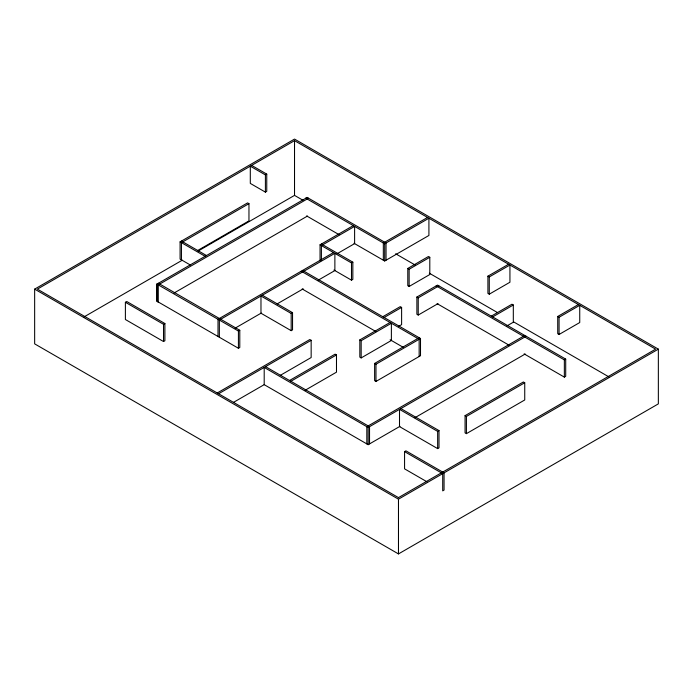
<?xml version="1.0" encoding="UTF-8"?>
<svg xmlns="http://www.w3.org/2000/svg" width="693" height="693" viewBox="0 0 693 693"><rect width="100%" height="100%" fill="white"/><g stroke="black" fill="none" stroke-linecap="round" stroke-linejoin="round"><path stroke-width="1.04" d="M34.65 289.128L294.525 139.085L658.35 349.142L658.35 403.872L398.475 553.915L34.65 343.858L34.65 289.128L398.475 499.177L658.35 349.142M294.525 140.653L37.353 289.128L398.475 497.617L655.639 349.142L294.525 140.653L294.525 195.383L198.207 250.996M265.402 174.905L266.753 174.116L266.753 191.346L265.402 192.126L250.303 183.411L250.303 166.181L265.402 174.905L265.402 192.126M190.272 264.969L180.085 259.087L180.085 241.857L247.609 202.884L248.96 203.664L248.96 220.885L197.384 250.667M248.96 203.664L181.445 242.645L181.445 259.866M84.113 316.866L182.302 260.178M125.39 302.287L126.75 301.507L164.891 323.527L164.891 340.748L163.531 341.536L125.39 319.516L125.39 302.287L163.531 324.307L164.891 323.527M156.921 284.113L307.016 197.54L308.368 198.319L158.273 284.892L158.281 302.113L156.921 301.334L156.921 284.113L238.427 331.046L239.787 330.258L239.787 347.488L238.427 348.267L157.008 301.264L157.008 284.035L158.359 283.255L239.787 330.258M174.125 292.974L307.441 216.077M320.053 260.94L320.053 244.794L353.257 225.623M333.515 252.564L218.009 319.256L218.009 336.477M337.084 253.742L354.608 243.624L354.608 226.403L321.405 245.573L321.405 260.646M235.196 328.118L261.278 313.063M277.113 303.915L303.196 288.86M318.104 280.249L334.875 270.573L334.875 253.343L219.36 320.036L219.36 337.257M427.555 217.455L383.333 242.992L383.333 260.213M320.053 244.794L351.49 262.942L352.841 262.162L352.841 279.383L351.49 280.163L333.922 270.019M386.044 260.213L386.044 242.992L307.068 197.392L305.717 198.181L384.693 243.771L428.915 218.243L428.915 235.464L384.693 260.992L354.028 243.295M291.181 313.444L292.541 312.664L292.541 329.894L291.181 330.674L260.975 313.227L260.975 296.006L291.181 313.444L291.181 330.674M407.787 268.442L428.447 256.514L429.799 257.302L429.799 274.523L409.139 286.452L407.787 285.672L407.787 268.442L409.139 269.231L429.799 257.302M217.238 392.983L309.806 339.535L311.157 340.315L311.157 357.545L280.301 375.355M218.59 393.763L311.157 340.315M233.55 402.347L264.405 384.537M382.787 316.718L400.259 306.635L401.611 307.415L401.611 324.636L398.856 326.23M437.993 303.638L418.234 315.046L416.883 314.267L416.883 297.037L437.543 285.109L565.705 359.104L565.705 376.325L564.353 377.113L524.125 353.889M384.139 317.507L401.611 307.415M416.883 297.037L418.234 297.817L438.894 285.888M289.527 380.492L335.135 354.158L336.486 354.937L336.486 372.167L304.842 390.436M359.823 339.908L361.174 340.687L391.38 323.25L391.38 340.471L361.174 357.917L359.823 357.129L359.823 339.908L390.029 322.47M290.887 381.271L336.486 354.937M487.915 276.161L489.275 276.94L509.935 265.012L509.935 282.242L489.275 294.17L487.915 293.39L487.915 276.161L508.584 264.232M302.59 270.417L420.504 338.496L420.504 355.726L375.978 381.427L374.627 380.648L374.627 363.427L419.152 337.716M374.627 363.427L375.978 364.206L420.504 338.496M491.302 316.147L511.962 304.218L513.314 304.998L513.314 322.228L507.025 325.857M492.654 316.926L513.314 304.998M524.783 335.481L366.822 426.68L366.822 443.901M557.726 316.467L559.078 317.247L579.738 305.318L579.738 322.54L559.078 334.468L557.726 333.688L557.726 316.467L578.386 304.539M399.956 426.334L368.174 444.681L264.198 384.658L264.198 367.429L368.174 427.46L526.143 336.261M414.908 417.706L525.207 354.028M437.647 431.384L439.007 430.604L439.007 447.825L437.647 448.614L399.506 426.593L399.506 409.364L437.647 431.384L437.647 448.614M465.072 415.644L523.388 381.973L524.74 382.753L524.74 399.974L466.424 433.645L465.072 432.865L465.072 415.644L466.424 416.424L524.74 382.753M404.565 451.619L405.916 450.84L444.057 472.86L444.057 490.09L442.706 490.869L442.706 473.64L404.565 451.619L404.565 468.849L426.888 481.739M436.192 285.888L564.353 359.884L565.705 359.104M251.654 165.402L266.753 174.116M294.525 195.383L302.954 200.251M395.668 253.777L415.306 265.116M429.331 273.215L497.6 312.63M513.496 321.812L608.887 376.879M306.652 215.939L339.163 234.71M437.127 303.655L509.156 345.244M321.405 244.005L352.841 262.162M301.238 271.206L419.152 339.284L419.152 356.505M302.174 288.964L376.1 331.652M390.142 339.752L403.239 347.323M181.445 241.077L206.436 255.509L205.085 256.289L180.085 241.857M262.326 295.227L292.541 312.664M400.866 408.584L439.007 430.604M265.558 366.649L369.534 426.68L369.534 443.901M564.353 359.884L564.353 377.113M559.078 317.247L559.078 334.468M489.275 276.94L489.275 294.17M466.424 416.424L466.424 433.645M418.234 297.817L418.234 315.046M409.139 269.231L409.139 286.452M398.475 499.177L398.475 553.915M384.693 243.771L384.693 260.992M375.978 364.206L375.978 381.427M368.174 427.46L368.174 444.681M361.174 340.687L361.174 357.917M351.49 262.942L351.49 280.163M238.427 331.046L238.427 348.267M163.531 324.307L163.531 341.536"/></g></svg>
